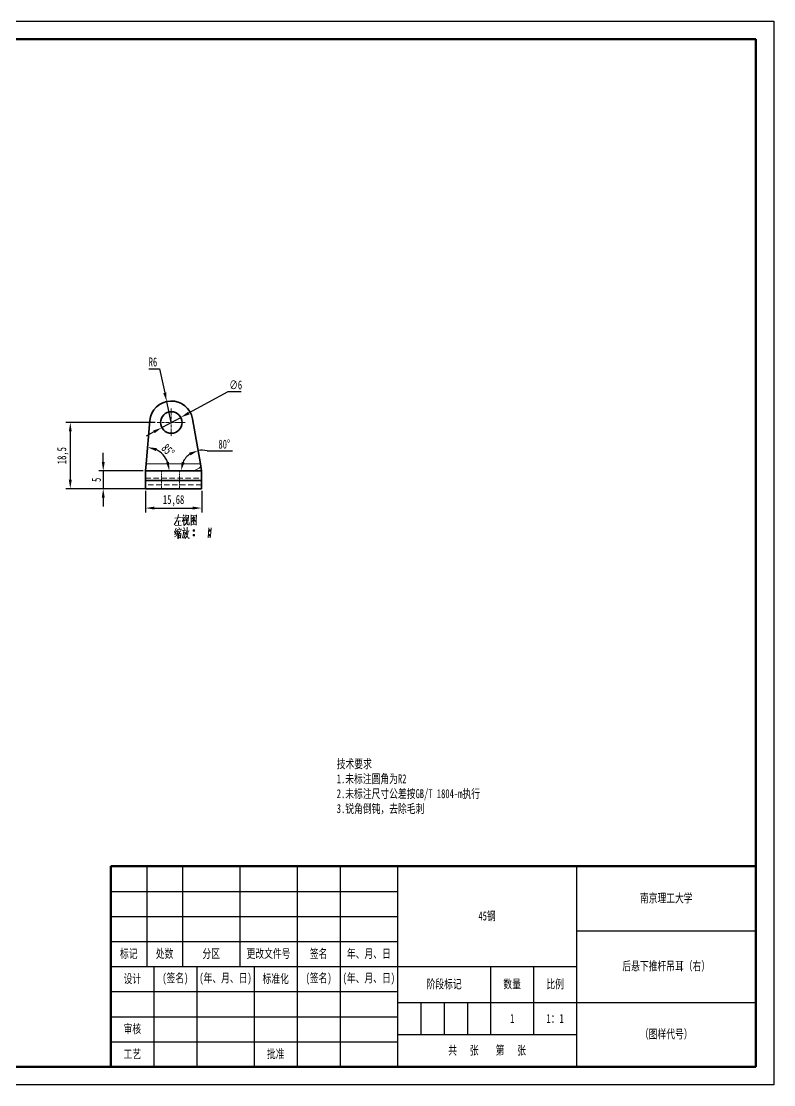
# Model space of a CAD drawing. Header units: millimetres. Extents: x 1050 to 2021, y 766 to 1186.
# Drawn here: x 1260 to 1470, y 765.6 to 1062.6 of the extents above; entities that cross this region are included whole.
import ezdxf

# ---------------------------------------------------------------- set-up
doc = ezdxf.new("R2010")
doc.units = ezdxf.units.MM
doc.header["$LTSCALE"] = 0.3
doc.linetypes.add('DASHDOT', pattern=[18.5, 12, -3, 0.5, -3])
doc.linetypes.add('DASHED', pattern=[19.05, 12.7, -6.35])
for name, color, linetype, lineweight in [('尺寸线', 3, 'Continuous', 25), ('粗实线', 7, 'Continuous', 50), ('细实线', 7, 'Continuous', 25), ('细文本', 7, 'Continuous', 25)]:
    doc.layers.add(name, color=color, linetype=linetype, lineweight=lineweight)
doc.styles.add('NUT Standard', font='simfang.ttf', dxfattribs={"width": 0.7, "height": 2.5})
doc.dimstyles.new('NUT Standard', dxfattribs={"dimtxt": 2.5, "dimasz": 2.5, "dimexe": 1.25, "dimexo": 0.625, "dimtad": 1, "dimtoh": 1, "dimtxsty": 'NUT Standard', "dimcen": 2.5, "dimadec": 0, "dimazin": 0, "dimtfac": 1, "dimtmove": 0, "dimatfit": 3, "dimfxl": 1, "dimarcsym": 0})

# ---------------------------------------------------------------- blocks, each defined once
blk = doc.blocks.new('*D5')
at = {"layer": 'Defpoints', "color": 0, "transparency": 16777216}
for p in [(1304.55, 951.99), (1299.27, 949.14)]:
    blk.add_point(p, dxfattribs=at)
at = {"layer": '尺寸线', "color": 0, "lineweight": -2, "transparency": 16777216}
for p, q in [((1317.73, 959.09), (1306.75, 953.17)), ((1321.43, 959.09), (1317.73, 959.09)), ((1299.27, 949.14), (1304.55, 951.99)), ((1297.07, 947.95), (1294.87, 946.77))]:
    blk.add_line(p, q, dxfattribs=at)
at = {"layer": '尺寸线', "color": 0, "transparency": 16777216}
for points in [[(1306.56, 953.54), (1306.95, 952.81), (1304.55, 951.99)], [(1296.87, 948.32), (1297.27, 947.59), (1299.27, 949.14)]]:
    blk.add_solid(points, dxfattribs=at)
at = {"layer": '尺寸线', "color": 0, "transparency": 16777216, "insert": (1319.89, 961.05), "char_height": 2.5, "attachment_point": 5, "style": 'NUT Standard'}
blk.add_mtext('∅6', dxfattribs=at)
blk = doc.blocks.new('*D6')
at = {"layer": 'Defpoints', "color": 0, "transparency": 16777216}
for p in [(1294.71, 937.06), (1282.91, 932.06), (1294.71, 932.06)]:
    blk.add_point(p, dxfattribs=at)
at = {"layer": '尺寸线', "color": 0, "lineweight": -2, "transparency": 16777216}
for p, q in [((1282.91, 939.56), (1282.91, 942.06)), ((1294.08, 937.06), (1281.66, 937.06)), ((1282.91, 937.06), (1282.91, 932.06)), ((1294.08, 932.06), (1281.66, 932.06)), ((1282.91, 929.56), (1282.91, 927.06))]:
    blk.add_line(p, q, dxfattribs=at)
at = {"layer": '尺寸线', "color": 0, "transparency": 16777216}
for points in [[(1282.5, 939.56), (1283.33, 939.56), (1282.91, 937.06)], [(1282.5, 929.56), (1283.33, 929.56), (1282.91, 932.06)]]:
    blk.add_solid(points, dxfattribs=at)
at = {"layer": '尺寸线', "color": 0, "transparency": 16777216, "insert": (1281.02, 934.56), "char_height": 2.5, "attachment_point": 5, "rotation": 90, "style": 'NUT Standard'}
blk.add_mtext('5', dxfattribs=at)
blk = doc.blocks.new('*D7')
at = {"layer": 'Defpoints', "color": 0, "transparency": 16777216}
for p in [(1294.71, 932.06), (1310.39, 932.06), (1310.39, 926.67)]:
    blk.add_point(p, dxfattribs=at)
at = {"layer": '尺寸线', "color": 0, "lineweight": -2, "transparency": 16777216}
for p, q in [((1294.71, 931.44), (1294.71, 925.42)), ((1310.39, 931.44), (1310.39, 925.42)), ((1297.21, 926.67), (1307.89, 926.67))]:
    blk.add_line(p, q, dxfattribs=at)
at = {"layer": '尺寸线', "color": 0, "transparency": 16777216}
for points in [[(1297.21, 927.08), (1297.21, 926.25), (1294.71, 926.67)], [(1307.89, 927.08), (1307.89, 926.25), (1310.39, 926.67)]]:
    blk.add_solid(points, dxfattribs=at)
at = {"layer": '尺寸线', "color": 0, "transparency": 16777216, "insert": (1302.55, 928.73), "char_height": 2.5, "attachment_point": 5, "style": 'NUT Standard'}
blk.add_mtext('15,68', dxfattribs=at)
blk = doc.blocks.new('*D15')
at = {"layer": 'Defpoints', "color": 0, "transparency": 16777216}
for p in [(1300.62, 956.42), (1301.91, 950.56)]:
    blk.add_point(p, dxfattribs=at)
at = {"layer": '尺寸线', "color": 0, "lineweight": -2, "transparency": 16777216}
for p, q in [((1295.62, 965.56), (1298.59, 965.56)), ((1298.59, 965.56), (1300.08, 958.86)), ((1301.91, 950.56), (1300.62, 956.42))]:
    blk.add_line(p, q, dxfattribs=at)
at = {"layer": '尺寸线', "color": 0, "transparency": 16777216}
blk.add_solid([(1300.48, 958.95), (1299.67, 958.77), (1300.62, 956.42)], dxfattribs=at)
at = {"layer": '尺寸线', "color": 0, "transparency": 16777216, "insert": (1296.79, 967.45), "char_height": 2.5, "attachment_point": 5, "style": 'NUT Standard'}
blk.add_mtext('R6', dxfattribs=at)
blk = doc.blocks.new('*D16')
at = {"layer": 'Defpoints', "color": 0, "transparency": 16777216}
for p in [(1298.01, 950.56), (1273.72, 932.06), (1298.01, 932.06)]:
    blk.add_point(p, dxfattribs=at)
at = {"layer": '尺寸线', "color": 0, "lineweight": -2, "transparency": 16777216}
for p, q in [((1297.39, 950.56), (1272.47, 950.56)), ((1273.72, 948.06), (1273.72, 934.56)), ((1297.39, 932.06), (1272.47, 932.06))]:
    blk.add_line(p, q, dxfattribs=at)
at = {"layer": '尺寸线', "color": 0, "transparency": 16777216}
for points in [[(1273.3, 948.06), (1274.13, 948.06), (1273.72, 950.56)], [(1273.3, 934.56), (1274.13, 934.56), (1273.72, 932.06)]]:
    blk.add_solid(points, dxfattribs=at)
at = {"layer": '尺寸线', "color": 0, "transparency": 16777216, "insert": (1271.65, 941.31), "char_height": 2.5, "attachment_point": 5, "rotation": 90, "style": 'NUT Standard'}
blk.add_mtext('18,5', dxfattribs=at)
blk = doc.blocks.new('*D30')
at = {"layer": 'Defpoints', "color": 0, "transparency": 16777216}
for p in [(1295.94, 951.09), (1294.88, 939.06), (1300.55, 940.22), (1294.71, 937.06), (1310.39, 937.06)]:
    blk.add_point(p, dxfattribs=at)
at = {"layer": '尺寸线', "color": 0, "lineweight": -2, "transparency": 16777216}
blk.add_arc((1294.71, 937.06), 6.64, 21.7041, 63.2959, dxfattribs=at)
at = {"layer": '尺寸线', "color": 0, "transparency": 16777216}
for points in [[(1297.58, 942.59), (1297.81, 943.4), (1295.29, 943.68)], [(1301.29, 939.6), (1300.47, 939.44), (1301.35, 937.06)]]:
    blk.add_solid(points, dxfattribs=at)
at = {"layer": '尺寸线', "color": 0, "transparency": 16777216, "insert": (1301, 942.83), "char_height": 2.5, "attachment_point": 5, "rotation": 312.5, "style": 'NUT Standard'}
blk.add_mtext('85°', dxfattribs=at)
blk = doc.blocks.new('*D31')
at = {"layer": 'Defpoints', "color": 0, "transparency": 16777216}
for p in [(1307.82, 951.61), (1305.25, 939.64), (1310.03, 939.06), (1294.71, 937.06), (1310.39, 937.06)]:
    blk.add_point(p, dxfattribs=at)
at = {"layer": '尺寸线', "color": 0, "lineweight": -2, "transparency": 16777216}
blk.add_line((1311.89, 942.61), (1319.02, 942.61), dxfattribs=at)
for start, end in [(125.1274, 154.8727), (74.8728, 100.0001)]:
    blk.add_arc((1310.39, 937.06), 5.75, start, end, dxfattribs=at)
at = {"layer": '尺寸线', "color": 0, "transparency": 16777216}
for points in [[(1306.92, 942.15), (1307.24, 941.38), (1309.39, 942.72)], [(1305.59, 939.41), (1304.78, 939.6), (1304.64, 937.06)]]:
    blk.add_solid(points, dxfattribs=at)
at = {"layer": '尺寸线', "color": 0, "transparency": 16777216, "insert": (1316.7, 944.5), "char_height": 2.5, "attachment_point": 5, "style": 'NUT Standard'}
blk.add_mtext('80°', dxfattribs=at)

msp = doc.modelspace()

# ---------------------------------------------------------------- linework, layer by layer
for p, q in [((1050.042, 1062.619), (1470.042, 1062.619)), ((1470.042, 1062.619), (1470.042, 765.619)), ((1470.042, 765.619), (1050.042, 765.619))]:
    msp.add_line(p, q)
at = {"color": 7, "linetype": 'DASHDOT', "lineweight": 13, "ltscale": 0.195}
for p, q in [((1301.913, 954.464), (1301.913, 946.664)), ((1305.813, 950.564), (1298.013, 950.564))]:
    msp.add_line(p, q, dxfattribs=at)
at = {"color": 7, "lineweight": 35}
for p, q in [((1295.936, 951.087), (1294.884, 939.064)), ((1307.822, 951.606), (1310.034, 939.064)), ((1294.884, 939.064), (1294.709, 937.064)), ((1310.034, 939.064), (1310.386, 937.064)), ((1310.386, 937.064), (1294.709, 937.064)), ((1294.709, 937.064), (1294.709, 934.331)), ((1310.386, 937.064), (1310.386, 934.331)), ((1310.386, 934.331), (1294.709, 934.331)), ((1294.709, 932.064), (1294.709, 934.331)), ((1310.386, 932.064), (1310.386, 934.43)), ((1294.709, 932.064), (1310.386, 932.064))]:
    msp.add_line(p, q, dxfattribs=at)
at = {"color": 7, "linetype": 'DASHED', "lineweight": 13, "ltscale": 0.378735}
msp.add_line((1294.884, 939.064), (1310.034, 939.064), dxfattribs=at)
msp.add_line((1294.884, 939.064), (1310.034, 939.064), dxfattribs=at)
msp.add_line((1294.884, 939.064), (1310.034, 939.064), dxfattribs=at)
at = {"color": 7, "lineweight": 13}
msp.add_line((1294.884, 939.064), (1310.034, 939.064), dxfattribs=at)
at = {"color": 7, "linetype": 'DASHED', "lineweight": 13, "ltscale": 0.125}
for p, q in [((1299.209, 937.064), (1299.209, 932.064)), ((1304.209, 937.064), (1304.209, 932.064))]:
    msp.add_line(p, q, dxfattribs=at)
at = {"color": 7, "linetype": 'DASHED', "lineweight": 13, "ltscale": 0.391925}
for p, q in [((1294.709, 935.064), (1310.386, 935.064)), ((1294.709, 935.064), (1310.386, 935.064)), ((1310.386, 933.197), (1294.709, 933.197))]:
    msp.add_line(p, q, dxfattribs=at)
at = {"color": 7, "linetype": 'DASHED', "lineweight": 13, "ltscale": 0.00247}
msp.add_line((1294.709, 934.331), (1294.709, 934.43), dxfattribs=at)
at = {"color": 7, "lineweight": 13}
for points in [[(1302.898, 923.874), (1304.718, 924.014)], [(1303.703, 923.944), (1303.248, 922.894)], [(1303.913, 924.889), (1303.703, 923.944)], [(1305.593, 924.119), (1305.418, 923.629), (1304.928, 922.894)], [(1304.963, 923.909), (1305.523, 923.979)], [(1305.243, 924.784), (1305.523, 924.364)], [(1306.013, 924.749), (1306.013, 923.069)], [(1306.678, 924.574), (1306.013, 924.504)], [(1306.328, 924.154), (1306.223, 923.104)], [(1306.608, 922.999), (1306.678, 924.679)], [(1307.448, 924.784), (1307.448, 923.314), (1307.448, 921.809)], [(1307.448, 924.749), (1307.448, 923.349), (1307.448, 921.949)], [(1308.918, 924.609), (1307.448, 924.469)], [(1308.218, 924.329), (1307.658, 923.524)], [(1307.973, 923.769), (1308.673, 923.034)], [(1308.008, 923.979), (1308.463, 924.049)], [(1308.218, 923.559), (1308.568, 924.189)], [(1308.883, 921.984), (1308.883, 923.349), (1308.918, 924.749)], [(1303.248, 922.894), (1302.688, 922.019)], [(1303.283, 921.039), (1302.828, 919.954)], [(1303.003, 921.774), (1304.718, 921.879)], [(1303.388, 922.964), (1304.473, 923.069)], [(1303.598, 920.724), (1303.493, 920.164)], [(1303.598, 920.584), (1304.648, 920.724)], [(1303.913, 922.999), (1303.878, 921.809)], [(1303.983, 921.214), (1304.158, 920.829)], [(1304.683, 920.829), (1304.543, 920.374)], [(1305.418, 923.629), (1305.418, 921.844)], [(1305.418, 923.454), (1305.733, 923.139)], [(1305.453, 921.284), (1305.558, 920.724)], [(1305.523, 921.844), (1305.803, 922.124)], [(1305.803, 922.124), (1306.048, 922.474)], [(1306.223, 923.104), (1306.048, 922.474)], [(1306.363, 921.319), (1306.293, 920.584)], [(1306.363, 922.124), (1306.363, 923.209)], [(1306.503, 922.019), (1306.363, 922.124)], [(1306.923, 922.019), (1306.503, 922.019)], [(1306.923, 922.649), (1306.923, 922.019)], [(1307.448, 922.054), (1308.813, 922.159)], [(1307.518, 922.859), (1308.008, 923.279)], [(1307.973, 922.684), (1308.323, 922.299)], [(1308.008, 923.279), (1308.218, 923.559)], [(1308.078, 923.069), (1308.323, 922.789)], [(1308.673, 923.034), (1308.848, 923.069)], [(1308.883, 921.879), (1308.883, 921.984), (1308.813, 922.159)], [(1312.418, 921.144), (1312.313, 919.744), (1312.208, 918.344)], [(1313.013, 921.144), (1312.908, 919.744), (1312.803, 918.344)], [(1302.758, 918.589), (1303.458, 918.974)], [(1303.213, 920.024), (1302.793, 919.884)], [(1302.863, 919.254), (1303.388, 919.429)], [(1303.353, 920.269), (1302.898, 919.254)], [(1303.668, 919.744), (1303.353, 919.254)], [(1303.843, 920.304), (1303.668, 919.744)], [(1303.703, 919.814), (1303.703, 918.099)], [(1303.913, 920.024), (1304.613, 920.129)], [(1303.983, 919.604), (1304.018, 918.204)], [(1303.983, 919.499), (1304.508, 919.569)], [(1304.018, 918.939), (1304.403, 919.009)], [(1304.473, 918.449), (1304.053, 918.379)], [(1304.228, 920.059), (1304.158, 919.499)], [(1304.543, 919.674), (1304.473, 918.274)], [(1305.453, 920.444), (1305.348, 919.534), (1305.243, 919.114), (1304.928, 918.239)], [(1304.963, 920.374), (1306.013, 920.514)], [(1305.768, 919.954), (1305.663, 919.114), (1305.523, 918.274), (1305.313, 918.554)], [(1305.383, 919.779), (1305.768, 919.849)], [(1306.153, 918.694), (1305.768, 918.169)], [(1306.153, 919.954), (1305.978, 919.394)], [(1306.083, 919.709), (1306.643, 918.274)], [(1306.293, 920.584), (1306.153, 919.954)], [(1306.433, 919.324), (1306.153, 918.694)], [(1306.223, 920.199), (1306.923, 920.339)], [(1306.643, 920.269), (1306.433, 919.324)], [(1306.643, 918.274), (1306.958, 918.274)], [(1307.973, 920.409), (1308.358, 920.409)], [(1307.973, 919.149), (1308.358, 919.149)], [(1308.008, 920.514), (1308.323, 920.514)], [(1308.008, 920.269), (1308.323, 920.269)], [(1308.008, 919.254), (1308.323, 919.254)], [(1308.008, 919.009), (1308.323, 919.009)], [(1312.418, 920.409), (1312.803, 920.409)], [(1312.418, 919.149), (1312.803, 919.149)], [(1312.453, 920.514), (1312.768, 920.514)], [(1312.453, 920.269), (1312.768, 920.269)], [(1312.453, 919.254), (1312.768, 919.254)], [(1312.453, 919.009), (1312.768, 919.009)]]:
    msp.add_lwpolyline(points, dxfattribs=at)
for points in [[(1308.078, 920.199), (1308.253, 920.199), (1308.358, 920.304), (1308.358, 920.479), (1308.253, 920.584), (1308.078, 920.584), (1307.973, 920.479), (1307.973, 920.304)], [(1308.078, 918.939), (1308.253, 918.939), (1308.358, 919.044), (1308.358, 919.219), (1308.253, 919.324), (1308.078, 919.324), (1307.973, 919.219), (1307.973, 919.044)], [(1312.523, 920.199), (1312.698, 920.199), (1312.803, 920.304), (1312.803, 920.479), (1312.698, 920.584), (1312.523, 920.584), (1312.418, 920.479), (1312.418, 920.304)], [(1312.523, 918.939), (1312.698, 918.939), (1312.803, 919.044), (1312.803, 919.219), (1312.698, 919.324), (1312.523, 919.324), (1312.418, 919.219), (1312.418, 919.044)]]:
    msp.add_lwpolyline(points, close=True, dxfattribs=at)
at = {"color": 7, "lineweight": 35}
msp.add_circle((1301.913, 950.564), 3, dxfattribs=at)
msp.add_arc((1301.913, 950.564), 6, 10, 175.00001, dxfattribs=at)
at = {"color": 7, "linetype": 'DASHED', "lineweight": 13}
msp.add_ellipse((1307.086, 939.064), major_axis=(3.3, 0), ratio=0.6060611, start_param=4.7123937, end_param=5.9120004, dxfattribs=at)
at = {"layer": '粗实线'}
for p, q in [((1075.042, 1057.619), (1465.042, 1057.619)), ((1465.042, 1057.619), (1465.042, 770.619)), ((1285.042, 826.619), (1465.042, 826.619)), ((1285.042, 770.619), (1285.042, 826.619)), ((1465.042, 770.619), (1075.042, 770.619)), ((1285.042, 770.619), (1465.042, 770.619))]:
    msp.add_line(p, q, dxfattribs=at)
at = {"layer": '细实线'}
for p, q in [((1295.042, 826.619), (1295.042, 798.619)), ((1305.042, 826.619), (1305.042, 798.619)), ((1321.042, 826.619), (1321.042, 798.619)), ((1337.042, 826.619), (1337.042, 798.619)), ((1349.042, 826.619), (1349.042, 798.619)), ((1365.042, 826.619), (1365.042, 770.619)), ((1415.042, 826.619), (1415.042, 770.619)), ((1285.042, 819.619), (1365.042, 819.619)), ((1285.042, 812.619), (1365.042, 812.619)), ((1415.042, 808.619), (1465.042, 808.619)), ((1285.042, 805.619), (1365.042, 805.619)), ((1285.042, 798.619), (1415.042, 798.619)), ((1297.042, 798.619), (1297.042, 770.619)), ((1309.042, 798.619), (1309.042, 770.619)), ((1325.042, 798.619), (1325.042, 770.619)), ((1337.042, 798.619), (1337.042, 770.619)), ((1349.042, 798.619), (1349.042, 770.619)), ((1391.042, 798.619), (1391.042, 779.619)), ((1403.042, 798.619), (1403.042, 779.619)), ((1285.042, 791.619), (1365.042, 791.619)), ((1365.042, 788.619), (1465.042, 788.619)), ((1371.542, 788.619), (1371.542, 779.619)), ((1378.042, 788.619), (1378.042, 779.619)), ((1384.542, 788.619), (1384.542, 779.619)), ((1285.042, 784.619), (1365.042, 784.619)), ((1365.042, 779.619), (1415.042, 779.619)), ((1285.042, 777.619), (1365.042, 777.619))]:
    msp.add_line(p, q, dxfattribs=at)

# ---------------------------------------------------------------- texts
at = {"layer": '粗实线', "char_height": 2.5, "attachment_point": 5, "style": 'NUT Standard'}
for s, insert in [('\\pxqc;{\\fFangSong|b0|i0|c134|p49;1}', (1397.042, 784.119)), ('\\pxqc;{\\fFangSong|b0|i0|c134|p49;1：1}', (1409.042, 784.119))]:
    msp.add_mtext_dynamic_manual_height_columns(s, width=12, gutter_width=12.5, heights=[0], dxfattribs=dict(at, insert=insert))
at = {"layer": '细文本', "insert": (1348.084, 856.491), "char_height": 2.5, "attachment_point": 1, "style": 'NUT Standard'}
msp.add_mtext_dynamic_manual_height_columns('技术要求\\P1.未标注圆角为R2\\P2.未标注尺寸公差按GB/T 1804-m执行\\P3.锐角倒钝，去除毛刺', width=54.139, gutter_width=12.5, heights=[42.49], dxfattribs=at)
at = {"layer": '细文本', "char_height": 2.5, "attachment_point": 5, "style": 'NUT Standard'}
for s, insert, width in [('{\\fFangSong|b0|i0|c134|p49;南京理工大学}', (1440.042, 817.619), 50), ('45钢', (1390.042, 812.619), 50), ('标记', (1290.042, 802.119), 10), ('处数', (1300.042, 802.119), 10), ('分区', (1313.042, 802.119), 16), ('更改文件号', (1329.042, 802.119), 16), ('签名', (1343.042, 802.119), 12), ('年、月、日', (1357.042, 802.119), 16), ('后悬下推杆吊耳（右）', (1440.042, 798.619), 50), ('设计', (1291.042, 795.119), 12), ('(签名)', (1303.042, 795.119), 12), ('(年、月、日)', (1317.042, 795.119), 16), ('标准化', (1331.042, 795.119), 12), ('(签名)', (1343.042, 795.119), 12), ('(年、月、日)', (1357.042, 795.119), 16), ('阶段标记', (1378.042, 793.619), 26), ('数量', (1397.042, 793.619), 12), ('比例', (1409.042, 793.619), 12), ('审核', (1291.042, 781.119), 12), ('（图样代号）', (1440.042, 779.619), 50), ('工艺', (1291.042, 774.119), 12), ('批准', (1331.042, 774.119), 12), ('共   张    第   张', (1390.042, 775.119), 50)]:
    msp.add_mtext(s, dxfattribs=dict(at, insert=insert, width=width))

# ---------------------------------------------------------------- dimensions: what is measured, and where the dimension line sits
at = {"layer": '尺寸线'}
dim = msp.add_radius_dim(center=(1301.913, 950.564), mpoint=(1300.617, 956.423), dimstyle='NUT Standard', dxfattribs=at)
dim.commit()
dim.dimension.update_dxf_attribs({"geometry": '*D15', "text_midpoint": (1296.795, 965.558), "dimtype": 164})
dim = msp.add_diameter_dim_2p(p1=(1299.273, 949.141), p2=(1304.554, 951.988), dimstyle='NUT Standard', dxfattribs=at)
dim.commit()
dim.dimension.update_dxf_attribs({"geometry": '*D5', "text_midpoint": (1319.891, 959.089), "dimtype": 163})
for base, p1, p2, picture, middle in [((1273.716, 932.064), (1298.013, 950.564), (1298.013, 932.064), '*D16', (1271.648, 941.314)), ((1282.912, 932.064), (1294.709, 937.064), (1294.709, 932.064), '*D6', (1281.023, 934.564))]:
    dim = msp.add_linear_dim(base=base, p1=p1, p2=p2, angle=90, dimstyle='NUT Standard', dxfattribs=at)
    dim.commit()
    dim.dimension.update_dxf_attribs({"geometry": picture, "text_midpoint": middle})
for base, line2, picture, middle in [((1305.251, 939.643), ((1307.822, 951.606), (1310.034, 939.064)), '*D31', (1316.701, 944.501)), ((1300.553, 940.215), ((1295.936, 951.087), (1294.884, 939.064)), '*D30', (1300.997, 942.826))]:
    dim = msp.add_angular_dim_2l(base=base, line1=((1310.386, 937.064), (1294.709, 937.064)), line2=line2, dimstyle='NUT Standard', dxfattribs=at)
    dim.commit()
    dim.dimension.update_dxf_attribs({"geometry": picture, "text_midpoint": middle})
dim = msp.add_linear_dim(base=(1310.386, 926.666), p1=(1294.709, 932.064), p2=(1310.386, 932.064), dimstyle='NUT Standard', dxfattribs=at)
dim.commit()
dim.dimension.update_dxf_attribs({"geometry": '*D7', "text_midpoint": (1302.548, 928.734)})

doc.saveas('drawing.dxf')
